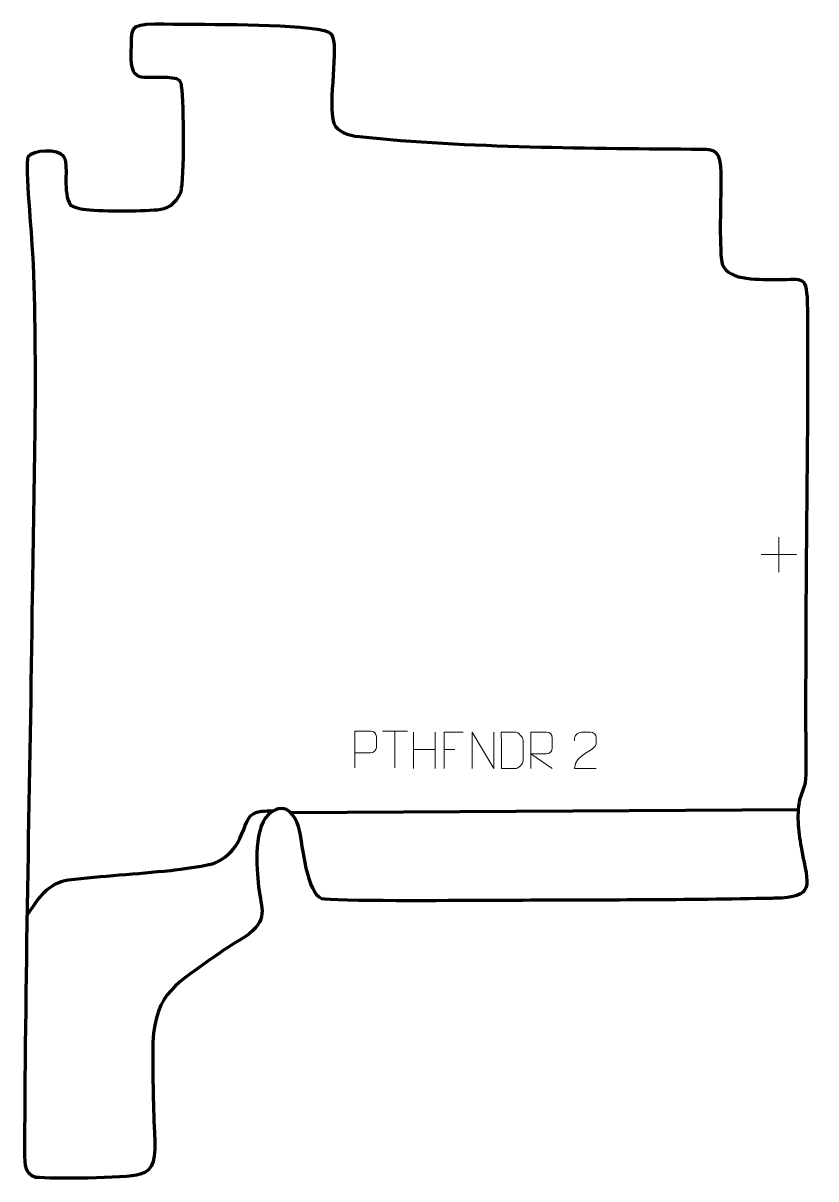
# Model space of a CAD drawing. Header units: millimetres. Extents: x 914 to 1454, y 67 to 856.
import ezdxf

# ---------------------------------------------------------------- set-up
doc = ezdxf.new("R2010")
doc.units = ezdxf.units.MM
doc.header["$MEASUREMENT"] = 0
doc.layers.add('layer 2', color=7, linetype='Continuous')
doc.layers.add('layer 3', color=7, linetype='Continuous')

msp = doc.modelspace()

# ---------------------------------------------------------------- linework, layer by layer
at = {"layer": 'layer 2', "color": 142, "lineweight": 158}
msp.add_open_spline([(916.585, 247.0023), (923.4665, 257.3466), (930.9417, 269.4378), (944.5121, 271.0202), (944.5121, 271.0202), (967.8425, 273.7122), (991.1361, 275.0419), (1014.3454, 277.523), (1014.3454, 277.523), (1020.3966, 278.1699), (1040.6371, 280.6559), (1045.2154, 282.8389), (1045.2154, 282.8389), (1053.9144, 287.2462), (1059.2798, 293.4218), (1062.9585, 302.3847), (1062.9585, 302.3847), (1066.3805, 310.7225), (1066.8307, 316.8307), (1076.3173, 317.8316), (1076.3173, 317.8316), (1079.0334, 318.1182), (1081.8781, 318.2156), (1084.6141, 318.2628)], degree=3, knots=[0, 0, 0, 0, 0.14285714, 0.14285714, 0.14285714, 0.14285714, 0.28571429, 0.28571429, 0.28571429, 0.28571429, 0.42857143, 0.42857143, 0.42857143, 0.42857143, 0.57142857, 0.57142857, 0.57142857, 0.57142857, 0.71428571, 0.71428571, 0.71428571, 0.71428571, 1, 1, 1, 1], dxfattribs=at)
msp.add_open_spline([(1096.1583, 317.0009), (1096.1583, 317.0009), (1442.2786, 319.0597), (1442.2786, 319.0597)], degree=3, dxfattribs=at)
at = {"layer": 'layer 3', "color": 242, "lineweight": 158}
msp.add_open_spline([(1143.0833, 778.2034), (1135.1652, 779.0422), (1128.1917, 781.3707), (1125.5904, 787.2147), (1125.5904, 787.2147), (1121.044, 800.893), (1129.4532, 840.8321), (1123.9006, 847.9047), (1123.9006, 847.9047), (1122.3985, 849.8178), (1118.7824, 850.8775), (1114.5426, 851.4601), (1114.5426, 851.4601), (1084.2202, 855.6265), (1035.4193, 854.4391), (1003.686, 855.2041), (1003.686, 855.2041), (985.8496, 854.6913), (987.8923, 852.508), (987.4518, 835.3354), (987.4518, 835.3354), (987.1404, 823.1984), (989.5183, 819.6267), (994.2837, 818.7854), (994.2837, 818.7854), (998.8832, 817.9735), (1006.4554, 819.1347), (1015.233, 818.1625), (1015.233, 818.1625), (1020.5076, 817.5782), (1021.3555, 815.7835), (1021.7887, 812.6608), (1021.7887, 812.6608), (1023.4723, 800.5276), (1023.8329, 749.2918), (1021.3864, 740.6271), (1021.3864, 740.6271), (1017.5447, 731.522), (1011.9263, 728.9299), (1005.0704, 728.2962), (1005.0704, 728.2962), (993.6892, 727.2443), (964.446, 727.1791), (954.66, 728.7082), (954.66, 728.7082), (950.0042, 729.4356), (946.188, 730.5516), (945.2194, 732.6971), (945.2194, 732.6971), (940.3915, 743.3915), (945.2631, 759.0732), (941.1164, 765.1603), (941.1164, 765.1603), (937.8186, 770.0014), (920.0345, 769.4757), (917.1248, 764.5702), (917.1248, 764.5702), (915.2183, 757.8639), (919.7424, 710.518), (920.3527, 698.3692), (920.3527, 698.3692), (923.9102, 621.1219), (921.0912, 541.9868), (920.1215, 464.5508), (920.1215, 464.5508), (918.5498, 339.0236), (915.27, 213.5308), (914.9383, 87.9871), (914.9383, 87.9871), (914.9252, 81.3304), (913.7045, 69.5967), (922.4415, 68.025), (922.4415, 68.025), (933.375, 66.9895), (982.9676, 67.0452), (993.4192, 70.1018), (993.4192, 70.1018), (1003.3485, 73.0058), (1004.1523, 80.7501), (1003.2325, 98.687), (1003.2325, 98.687), (1002.3171, 118.9212), (1001.9944, 140.0631), (1002.1656, 160.3219), (1002.1656, 160.3219), (1003.9548, 194.7619), (1019.2592, 200.5076), (1044.5601, 219.0132), (1044.5601, 219.0132), (1052.5263, 224.8397), (1059.7433, 228.6727), (1067.6349, 233.9378), (1067.6349, 233.9378), (1082.0069, 246.0779), (1075.2028, 252.4996), (1073.8707, 269.209), (1073.8707, 269.209), (1072.7824, 282.8624), (1070.3731, 313.2201), (1086.192, 318.944), (1086.192, 318.944), (1086.192, 318.944), (1087.5264, 319.4268), (1087.5264, 319.4268), (1087.5264, 319.4268), (1096.5676, 321.3494), (1100.1, 311.9081), (1102.2831, 304.7818), (1102.2831, 304.7818), (1103.9965, 295.271), (1107.6205, 261.0787), (1117.4789, 258.1069), (1117.4789, 258.1069), (1123.3716, 256.3305), (1211.5474, 256.8586), (1224.8963, 256.9278), (1224.8963, 256.9278), (1232.8774, 256.9691), (1240.8584, 257.0102), (1248.8395, 257.0383), (1248.8395, 257.0383), (1307.3152, 257.2355), (1366.3081, 257.2286), (1424.7576, 258.4094), (1424.7576, 258.4094), (1424.7576, 258.4094), (1425.8613, 258.4317), (1425.8613, 258.4317), (1425.8613, 258.4317), (1454.2998, 259.0329), (1449.1312, 267.1598), (1444.666, 291.1504), (1444.666, 291.1504), (1442.5108, 302.7299), (1440.8316, 313.9678), (1443.2248, 325.6617), (1443.2248, 325.6617), (1445.9902, 335.441), (1447.6621, 335.235), (1447.5314, 346.5284), (1447.5314, 346.5284), (1447.0828, 385.3073), (1447.4526, 424.0212), (1447.567, 462.7958), (1447.567, 462.7958), (1447.7963, 530.2231), (1449.2387, 597.798), (1448.4193, 665.2083), (1448.4193, 665.2083), (1447.8153, 685.4085), (1443.9905, 680.1009), (1425.3271, 680.6927), (1425.3271, 680.6927), (1414.7855, 680.8722), (1391.6185, 679.5523), (1389.8538, 693.82), (1389.8538, 693.82), (1388.2198, 714.2885), (1389.8127, 733.0096), (1389.4295, 753.1542), (1389.4295, 753.1542), (1389.1417, 768.2819), (1386.0198, 769.592), (1376.3938, 769.6683), (1376.3938, 769.6683), (1301.4512, 770.2604), (1216.5156, 770.4242), (1143.0833, 778.2034)], degree=3, knots=[0, 0, 0, 0, 0.02325581, 0.02325581, 0.02325581, 0.02325581, 0.04651163, 0.04651163, 0.04651163, 0.04651163, 0.06976744, 0.06976744, 0.06976744, 0.06976744, 0.09302326, 0.09302326, 0.09302326, 0.09302326, 0.11627907, 0.11627907, 0.11627907, 0.11627907, 0.13953488, 0.13953488, 0.13953488, 0.13953488, 0.1627907, 0.1627907, 0.1627907, 0.1627907, 0.18604651, 0.18604651, 0.18604651, 0.18604651, 0.20930233, 0.20930233, 0.20930233, 0.20930233, 0.23255814, 0.23255814, 0.23255814, 0.23255814, 0.25581395, 0.25581395, 0.25581395, 0.25581395, 0.27906977, 0.27906977, 0.27906977, 0.27906977, 0.30232558, 0.30232558, 0.30232558, 0.30232558, 0.3255814, 0.3255814, 0.3255814, 0.3255814, 0.34883721, 0.34883721, 0.34883721, 0.34883721, 0.37209302, 0.37209302, 0.37209302, 0.37209302, 0.39534884, 0.39534884, 0.39534884, 0.39534884, 0.41860465, 0.41860465, 0.41860465, 0.41860465, 0.44186047, 0.44186047, 0.44186047, 0.44186047, 0.46511628, 0.46511628, 0.46511628, 0.46511628, 0.48837209, 0.48837209, 0.48837209, 0.48837209, 0.51162791, 0.51162791, 0.51162791, 0.51162791, 0.53488372, 0.53488372, 0.53488372, 0.53488372, 0.55813953, 0.55813953, 0.55813953, 0.55813953, 0.58139535, 0.58139535, 0.58139535, 0.58139535, 0.60465116, 0.60465116, 0.60465116, 0.60465116, 0.62790698, 0.62790698, 0.62790698, 0.62790698, 0.65116279, 0.65116279, 0.65116279, 0.65116279, 0.6744186, 0.6744186, 0.6744186, 0.6744186, 0.69767442, 0.69767442, 0.69767442, 0.69767442, 0.72093023, 0.72093023, 0.72093023, 0.72093023, 0.74418605, 0.74418605, 0.74418605, 0.74418605, 0.76744186, 0.76744186, 0.76744186, 0.76744186, 0.79069767, 0.79069767, 0.79069767, 0.79069767, 0.81395349, 0.81395349, 0.81395349, 0.81395349, 0.8372093, 0.8372093, 0.8372093, 0.8372093, 0.86046512, 0.86046512, 0.86046512, 0.86046512, 0.88372093, 0.88372093, 0.88372093, 0.88372093, 0.90697674, 0.90697674, 0.90697674, 0.90697674, 0.93023256, 0.93023256, 0.93023256, 0.93023256, 0.95348837, 0.95348837, 0.95348837, 0.95348837, 1, 1, 1, 1], dxfattribs=at)
at = {"layer": 'layer 3', "color": 250, "lineweight": 9}
for points in [[(1429.0251, 504.946), (1429.0251, 504.946), (1429.0251, 480.9681), (1429.0251, 480.9681)], [(1417.0362, 492.957), (1417.0362, 492.957), (1441.0141, 492.957), (1441.0141, 492.957)], [(1158.7604, 372.4372), (1158.7604, 372.4372), (1175.7476, 372.4372), (1175.7476, 372.4372)], [(1167.2542, 347.5072), (1167.2542, 347.5072), (1167.2542, 372.4607), (1167.2542, 372.4607)], [(1179.9323, 371.866), (1179.9323, 371.866), (1179.9323, 347.0885), (1179.9323, 347.0885)], [(1194.5756, 371.866), (1194.5756, 371.866), (1194.5756, 346.9125), (1194.5756, 346.9125)], [(1179.9323, 359.9837), (1179.9323, 359.9837), (1194.5756, 359.9841), (1194.5756, 359.9841)], [(1200.8169, 359.9863), (1200.8169, 359.9863), (1207.985, 359.9863), (1207.985, 359.9863)]]:
    msp.add_open_spline(points, degree=3, dxfattribs=at)
for points, knots in [([(1139.9219, 347.5071), (1139.9219, 347.5071), (1139.9219, 372.4607), (1139.9219, 372.4607), (1139.9219, 372.4607), (1143.5169, 372.4607), (1147.1122, 372.4607), (1150.7076, 372.4607), (1150.7076, 372.4607), (1153.0328, 372.4228), (1154.5902, 370.9327), (1154.586, 368.5666), (1154.586, 368.5666), (1154.5856, 366.5309), (1154.5856, 363.4716), (1154.586, 361.4356), (1154.586, 361.4356), (1154.5795, 359.5602), (1152.7673, 357.6183), (1150.7577, 357.5992), (1150.7577, 357.5992), (1150.7577, 357.5992), (1139.9219, 357.5992), (1139.9219, 357.5992)], [0, 0, 0, 0, 0.14285714, 0.14285714, 0.14285714, 0.14285714, 0.28571429, 0.28571429, 0.28571429, 0.28571429, 0.42857143, 0.42857143, 0.42857143, 0.42857143, 0.57142857, 0.57142857, 0.57142857, 0.57142857, 0.71428571, 0.71428571, 0.71428571, 0.71428571, 1, 1, 1, 1]), ([(1213.6909, 371.866), (1213.6909, 371.866), (1200.8169, 371.866), (1200.8169, 371.866), (1200.8169, 371.866), (1200.8169, 371.866), (1200.8169, 346.9124), (1200.8169, 346.9124)], [0, 0, 0, 0, 0.33333333, 0.33333333, 0.33333333, 0.33333333, 1, 1, 1, 1]), ([(1219.9265, 346.9125), (1219.9265, 346.9125), (1219.9265, 371.866), (1219.9265, 371.866), (1219.9265, 371.866), (1219.9265, 371.866), (1234.5813, 346.9125), (1234.5813, 346.9125), (1234.5813, 346.9125), (1234.5813, 346.9125), (1234.5813, 371.866), (1234.5813, 371.866)], [0, 0, 0, 0, 0.25, 0.25, 0.25, 0.25, 0.5, 0.5, 0.5, 0.5, 1, 1, 1, 1]), ([(1239.8616, 346.9406), (1242.1934, 346.941), (1247.1436, 346.917), (1249.4751, 346.9167), (1249.4751, 346.9167), (1251.4001, 346.8113), (1254.7187, 350.3529), (1254.7075, 352.3702), (1254.7075, 352.3702), (1254.7071, 358.1403), (1254.7071, 360.31), (1254.7075, 366.0793), (1254.7075, 366.0793), (1254.7032, 368.2174), (1251.3287, 371.8775), (1249.1763, 371.864), (1249.1763, 371.864), (1246.8506, 371.864), (1242.1263, 371.864), (1239.8002, 371.864), (1239.8002, 371.864), (1239.8006, 366.1171), (1239.8619, 352.6879), (1239.8616, 346.9406)], [0, 0, 0, 0, 0.14285714, 0.14285714, 0.14285714, 0.14285714, 0.28571429, 0.28571429, 0.28571429, 0.28571429, 0.42857143, 0.42857143, 0.42857143, 0.42857143, 0.57142857, 0.57142857, 0.57142857, 0.57142857, 0.71428571, 0.71428571, 0.71428571, 0.71428571, 1, 1, 1, 1]), ([(1259.8312, 346.9256), (1259.8312, 346.9256), (1259.8312, 371.8791), (1259.8312, 371.8791), (1259.8312, 371.8791), (1263.426, 371.8791), (1267.0215, 371.8791), (1270.6167, 371.8791), (1270.6167, 371.8791), (1272.942, 371.8414), (1274.4993, 370.3514), (1274.4952, 367.985), (1274.4952, 367.985), (1274.4948, 365.9495), (1274.4948, 362.8901), (1274.4952, 360.8541), (1274.4952, 360.8541), (1274.4887, 358.9786), (1272.6764, 357.0368), (1270.6669, 357.0177), (1270.6669, 357.0177), (1270.6669, 357.0177), (1259.8312, 357.0177), (1259.8312, 357.0177), (1259.8312, 357.0177), (1259.8312, 357.0177), (1274.4859, 346.9256), (1274.4859, 346.9256)], [0, 0, 0, 0, 0.125, 0.125, 0.125, 0.125, 0.25, 0.25, 0.25, 0.25, 0.375, 0.375, 0.375, 0.375, 0.5, 0.5, 0.5, 0.5, 0.625, 0.625, 0.625, 0.625, 0.75, 0.75, 0.75, 0.75, 1, 1, 1, 1]), ([(1304.5346, 346.9152), (1299.6202, 346.9155), (1294.7058, 346.9155), (1289.7917, 346.9152), (1289.7917, 346.9152), (1289.7917, 356.8475), (1304.4427, 359.4887), (1304.5346, 363.799), (1304.5346, 363.799), (1304.5343, 365.2231), (1304.5343, 366.6468), (1304.5346, 368.0701), (1304.5346, 368.0701), (1304.5177, 370.1472), (1302.3949, 371.872), (1300.7239, 371.8893), (1300.7239, 371.8893), (1298.6507, 371.8889), (1296.5778, 371.8889), (1294.5054, 371.8893), (1294.5054, 371.8893), (1292.6833, 371.9058), (1289.8586, 370.1137), (1289.7917, 368.0201), (1289.7917, 368.0201), (1289.7917, 368.0201), (1289.7917, 365.9653), (1289.7917, 365.9653)], [0, 0, 0, 0, 0.125, 0.125, 0.125, 0.125, 0.25, 0.25, 0.25, 0.25, 0.375, 0.375, 0.375, 0.375, 0.5, 0.5, 0.5, 0.5, 0.625, 0.625, 0.625, 0.625, 0.75, 0.75, 0.75, 0.75, 1, 1, 1, 1])]:
    msp.add_open_spline(points, degree=3, knots=knots, dxfattribs=at)

doc.saveas('drawing.dxf')
